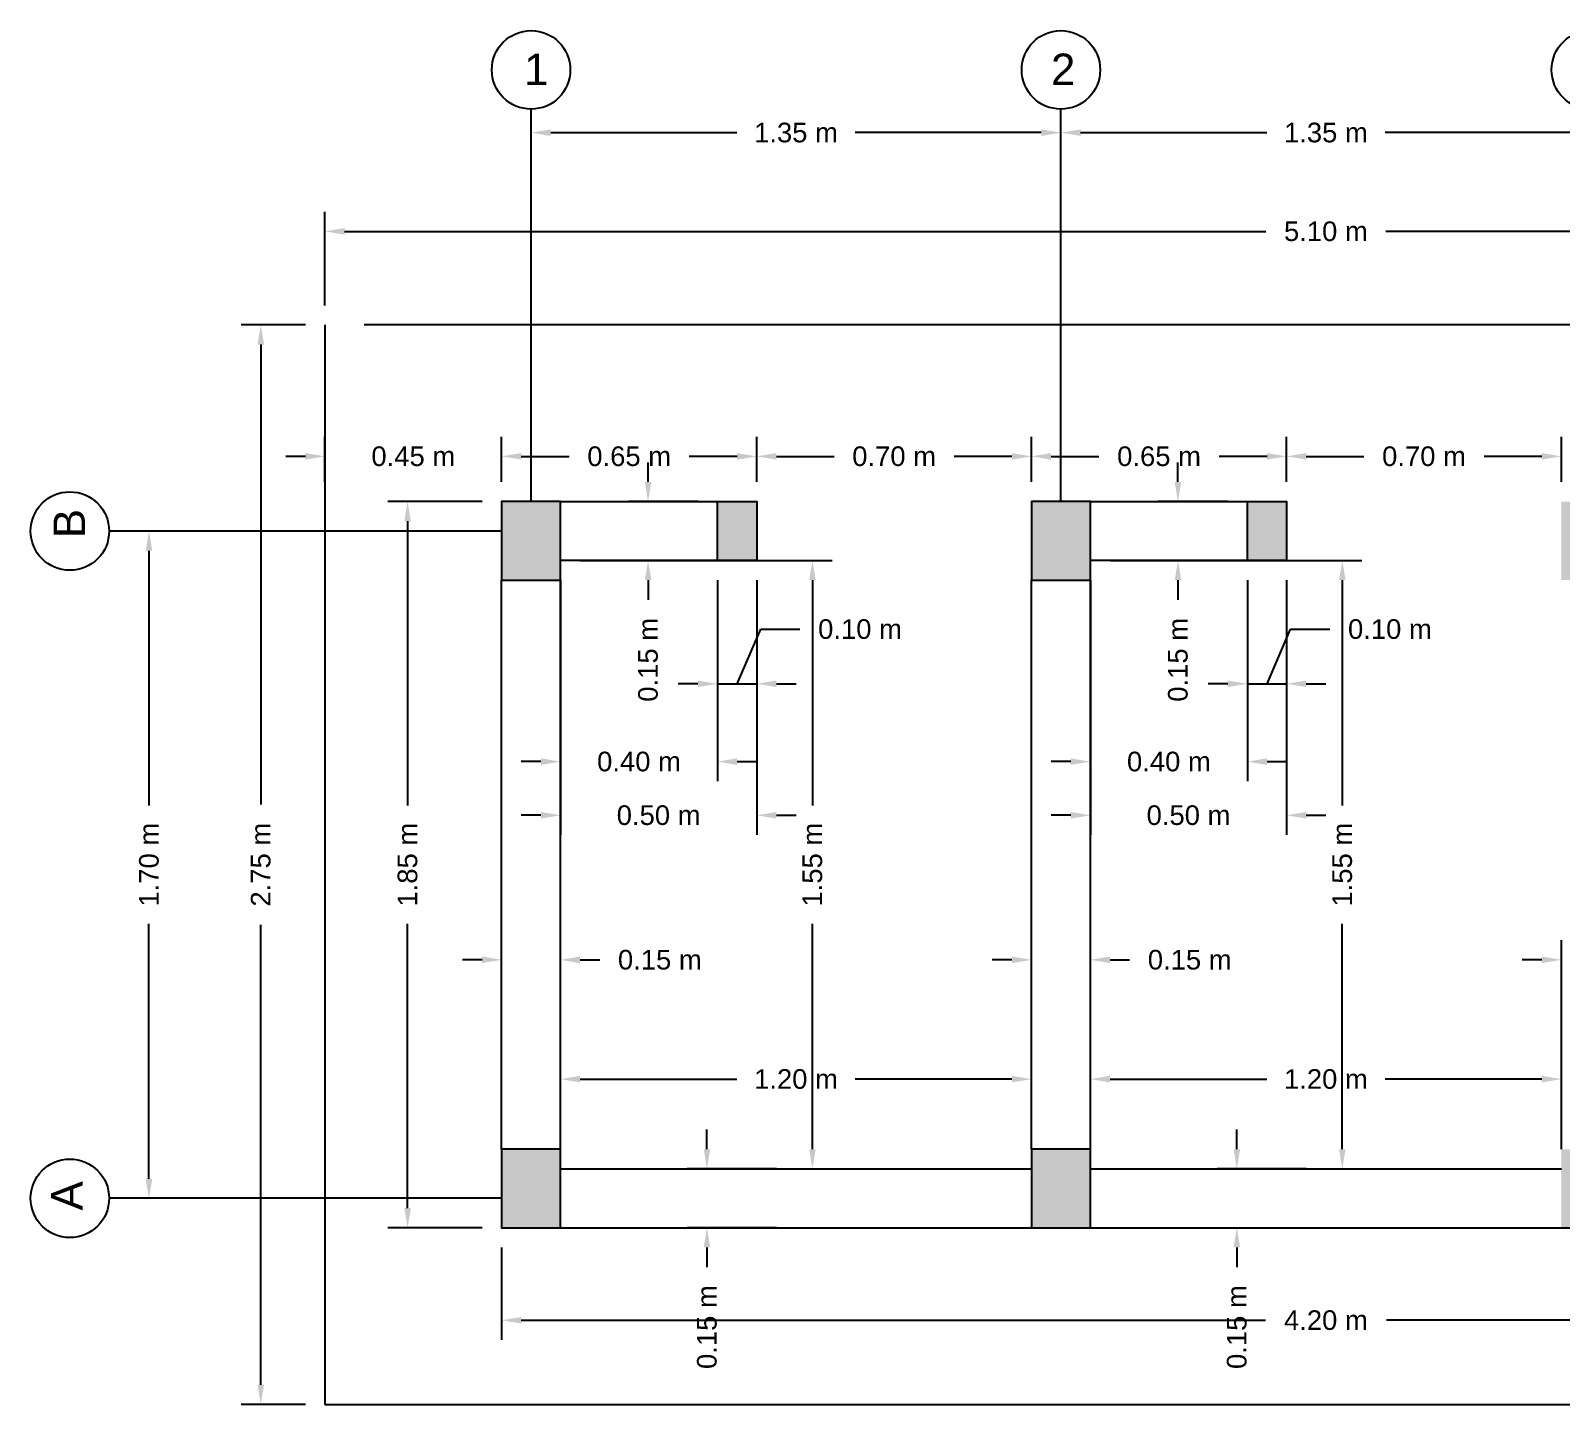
# Model space of a CAD drawing. Header units: metres. Extents: x 258817 to 259192, y 1878716 to 1878911.
# Drawn here: x 259177.719 to 259181.619, y 1878745.737 to 1878749.237 of the extents above; entities that cross this region are included whole.
import ezdxf

# ---------------------------------------------------------------- set-up
doc = ezdxf.new("R2010")
doc.units = ezdxf.units.M
doc.header["$MEASUREMENT"] = 0
doc.linetypes.add('DASHED2', pattern=[0.375, 0.25, -0.125])
doc.linetypes.add('PHANTOM2', pattern=[1.25, 0.625, -0.125, 0.125, -0.125, 0.125, -0.125])
doc.layers.add('Vistas', color=7, linetype='Continuous')
doc.styles.get("Standard").update_dxf_attribs({"font": 'arial.ttf'})
doc.dimstyles.new('1 a 25', dxfattribs={"dimtxt": 0.05, "dimasz": 0.05, "dimexe": 0.05, "dimexo": 0.05, "dimgap": 0.05, "dimtad": 0, "dimzin": 0, "dimdsep": 46, "dimtxsty": 'Standard', "dimcen": 0.09, "dimadec": 0, "dimazin": 0, "dimtfac": 1, "dimtofl": 0, "dimtmove": 0, "dimatfit": 3, "dimfxl": 1, "dimtolj": 1, "dimtzin": 0, "dimarcsym": 0})

# ---------------------------------------------------------------- blocks, each defined once
blk = doc.blocks.new('*D221')
at = {"color": 0, "lineweight": -2, "transparency": 16777216}
for p, q in [((259178.4694, 1878748.5372), (259178.4694, 1878748.7757)), ((259183.5694, 1878748.5372), (259183.5694, 1878748.7757)), ((259178.5194, 1878748.7257), (259180.8663, 1878748.7257)), ((259183.5194, 1878748.7257), (259181.1725, 1878748.7257))]:
    blk.add_line(p, q, dxfattribs=at)
at = {"color": 0, "transparency": 16777216}
for points in [[(259178.5194, 1878748.734), (259178.5194, 1878748.7174), (259178.4694, 1878748.7257)], [(259183.5194, 1878748.734), (259183.5194, 1878748.7174), (259183.5694, 1878748.7257)]]:
    blk.add_solid(points, dxfattribs=at)
at = {"layer": 'Defpoints', "color": 0, "transparency": 16777216}
for p in [(259183.5694, 1878748.7257), (259178.4694, 1878748.4872), (259183.5694, 1878748.4872)]:
    blk.add_point(p, dxfattribs=at)
at = {"color": 0, "transparency": 16777216, "insert": (259181.0194, 1878748.7257), "char_height": 0.05, "attachment_point": 5}
blk.add_mtext('\\A1;5.10 m', dxfattribs=at)
blk = doc.blocks.new('*D257')
at = {"color": 0, "lineweight": -2, "transparency": 16777216}
for p, q in [((259179.1194, 1878747.8872), (259179.7612, 1878747.8872)), ((259179.7112, 1878747.8372), (259179.7112, 1878747.2629)), ((259179.7112, 1878746.3872), (259179.7112, 1878746.9615)), ((259179.1194, 1878746.3372), (259179.7612, 1878746.3372))]:
    blk.add_line(p, q, dxfattribs=at)
at = {"color": 0, "transparency": 16777216}
for points in [[(259179.7029, 1878747.8372), (259179.7196, 1878747.8372), (259179.7112, 1878747.8872)], [(259179.7029, 1878746.3872), (259179.7196, 1878746.3872), (259179.7112, 1878746.3372)]]:
    blk.add_solid(points, dxfattribs=at)
at = {"layer": 'Defpoints', "color": 0, "transparency": 16777216}
for p in [(259179.0694, 1878747.8872), (259179.0694, 1878746.3372), (259179.7112, 1878746.3372)]:
    blk.add_point(p, dxfattribs=at)
at = {"color": 0, "transparency": 16777216, "insert": (259179.7112, 1878747.1122), "char_height": 0.05, "attachment_point": 5, "rotation": 90}
blk.add_mtext('\\A1;1.55 m', dxfattribs=at)
blk = doc.blocks.new('*D258')
at = {"color": 0, "lineweight": -2, "transparency": 16777216}
for p, q in [((259178.9194, 1878748.0872), (259178.9194, 1878748.2025)), ((259179.5694, 1878748.0872), (259179.5694, 1878748.2025)), ((259178.9694, 1878748.1525), (259179.0913, 1878748.1525)), ((259179.5194, 1878748.1525), (259179.3975, 1878748.1525))]:
    blk.add_line(p, q, dxfattribs=at)
at = {"color": 0, "transparency": 16777216}
for points in [[(259178.9694, 1878748.1609), (259178.9694, 1878748.1442), (259178.9194, 1878748.1525)], [(259179.5194, 1878748.1609), (259179.5194, 1878748.1442), (259179.5694, 1878748.1525)]]:
    blk.add_solid(points, dxfattribs=at)
at = {"layer": 'Defpoints', "color": 0, "transparency": 16777216}
for p in [(259179.5694, 1878748.1525), (259178.9194, 1878748.0372), (259179.5694, 1878748.0372)]:
    blk.add_point(p, dxfattribs=at)
at = {"color": 0, "transparency": 16777216, "insert": (259179.2444, 1878748.1525), "char_height": 0.05, "attachment_point": 5}
blk.add_mtext('\\A1;0.65 m', dxfattribs=at)
blk = doc.blocks.new('*D259')
at = {"color": 0, "lineweight": -2, "transparency": 16777216}
for p, q in [((259179.5694, 1878748.0872), (259179.5694, 1878748.2025)), ((259180.2694, 1878748.0872), (259180.2694, 1878748.2025)), ((259179.6194, 1878748.1525), (259179.7663, 1878748.1525)), ((259180.2194, 1878748.1525), (259180.0725, 1878748.1525))]:
    blk.add_line(p, q, dxfattribs=at)
at = {"color": 0, "transparency": 16777216}
for points in [[(259179.6194, 1878748.1609), (259179.6194, 1878748.1442), (259179.5694, 1878748.1525)], [(259180.2194, 1878748.1609), (259180.2194, 1878748.1442), (259180.2694, 1878748.1525)]]:
    blk.add_solid(points, dxfattribs=at)
at = {"layer": 'Defpoints', "color": 0, "transparency": 16777216}
for p in [(259180.2694, 1878748.1525), (259179.5694, 1878748.0372), (259180.2694, 1878748.0372)]:
    blk.add_point(p, dxfattribs=at)
at = {"color": 0, "transparency": 16777216, "insert": (259179.9194, 1878748.1525), "char_height": 0.05, "attachment_point": 5}
blk.add_mtext('\\A1;0.70 m', dxfattribs=at)
blk = doc.blocks.new('*D260')
at = {"color": 0, "lineweight": -2, "transparency": 16777216}
for p, q in [((259180.2694, 1878748.0872), (259180.2694, 1878748.2025)), ((259180.9194, 1878748.0872), (259180.9194, 1878748.2025)), ((259180.3194, 1878748.1525), (259180.4413, 1878748.1525)), ((259180.8694, 1878748.1525), (259180.7475, 1878748.1525))]:
    blk.add_line(p, q, dxfattribs=at)
at = {"color": 0, "transparency": 16777216}
for points in [[(259180.3194, 1878748.1609), (259180.3194, 1878748.1442), (259180.2694, 1878748.1525)], [(259180.8694, 1878748.1609), (259180.8694, 1878748.1442), (259180.9194, 1878748.1525)]]:
    blk.add_solid(points, dxfattribs=at)
at = {"layer": 'Defpoints', "color": 0, "transparency": 16777216}
for p in [(259180.9194, 1878748.1525), (259180.2694, 1878748.0372), (259180.9194, 1878748.0372)]:
    blk.add_point(p, dxfattribs=at)
at = {"color": 0, "transparency": 16777216, "insert": (259180.5944, 1878748.1525), "char_height": 0.05, "attachment_point": 5}
blk.add_mtext('\\A1;0.65 m', dxfattribs=at)
blk = doc.blocks.new('*D261')
at = {"color": 0, "lineweight": -2, "transparency": 16777216}
for p, q in [((259180.9194, 1878748.0872), (259180.9194, 1878748.2025)), ((259181.6194, 1878748.0872), (259181.6194, 1878748.2025)), ((259180.9694, 1878748.1525), (259181.1163, 1878748.1525)), ((259181.5694, 1878748.1525), (259181.4225, 1878748.1525))]:
    blk.add_line(p, q, dxfattribs=at)
at = {"color": 0, "transparency": 16777216}
for points in [[(259180.9694, 1878748.1609), (259180.9694, 1878748.1442), (259180.9194, 1878748.1525)], [(259181.5694, 1878748.1609), (259181.5694, 1878748.1442), (259181.6194, 1878748.1525)]]:
    blk.add_solid(points, dxfattribs=at)
at = {"layer": 'Defpoints', "color": 0, "transparency": 16777216}
for p in [(259181.6194, 1878748.1525), (259180.9194, 1878748.0372), (259181.6194, 1878748.0372)]:
    blk.add_point(p, dxfattribs=at)
at = {"color": 0, "transparency": 16777216, "insert": (259181.2694, 1878748.1525), "char_height": 0.05, "attachment_point": 5}
blk.add_mtext('\\A1;0.70 m', dxfattribs=at)
blk = doc.blocks.new('*D266')
at = {"color": 0, "lineweight": -2, "transparency": 16777216}
for p, q in [((259178.4694, 1878748.0872), (259178.4694, 1878748.2025)), ((259178.9194, 1878748.0872), (259178.9194, 1878748.2025)), ((259178.4194, 1878748.1525), (259178.3694, 1878748.1525)), ((259178.9694, 1878748.1525), (259179.0194, 1878748.1525))]:
    blk.add_line(p, q, dxfattribs=at)
at = {"color": 0, "transparency": 16777216}
for points in [[(259178.4194, 1878748.1609), (259178.4194, 1878748.1442), (259178.4694, 1878748.1525)], [(259178.9694, 1878748.1609), (259178.9694, 1878748.1442), (259178.9194, 1878748.1525)]]:
    blk.add_solid(points, dxfattribs=at)
at = {"layer": 'Defpoints', "color": 0, "transparency": 16777216}
for p in [(259178.4694, 1878748.1525), (259178.4694, 1878748.0372), (259178.9194, 1878748.0372)]:
    blk.add_point(p, dxfattribs=at)
at = {"color": 0, "transparency": 16777216, "insert": (259178.6944, 1878748.1525), "char_height": 0.05, "attachment_point": 5}
blk.add_mtext('\\A1;0.45 m', dxfattribs=at)
blk = doc.blocks.new('*D267')
at = {"color": 0, "lineweight": -2, "transparency": 16777216}
for p, q in [((259179.0694, 1878747.8372), (259179.0694, 1878747.188)), ((259179.5694, 1878747.8372), (259179.5694, 1878747.188)), ((259179.0194, 1878747.238), (259178.9694, 1878747.238)), ((259179.6194, 1878747.238), (259179.6694, 1878747.238))]:
    blk.add_line(p, q, dxfattribs=at)
at = {"color": 0, "transparency": 16777216}
for points in [[(259179.0194, 1878747.2464), (259179.0194, 1878747.2297), (259179.0694, 1878747.238)], [(259179.6194, 1878747.2464), (259179.6194, 1878747.2297), (259179.5694, 1878747.238)]]:
    blk.add_solid(points, dxfattribs=at)
at = {"layer": 'Defpoints', "color": 0, "transparency": 16777216}
for p in [(259179.0694, 1878747.8872), (259179.5694, 1878747.8872), (259179.5694, 1878747.238)]:
    blk.add_point(p, dxfattribs=at)
at = {"color": 0, "transparency": 16777216, "insert": (259179.3194, 1878747.238), "char_height": 0.05, "attachment_point": 5}
blk.add_mtext('\\A1;0.50 m', dxfattribs=at)
blk = doc.blocks.new('*D268')
at = {"color": 0, "lineweight": -2, "transparency": 16777216}
for p, q in [((259179.0694, 1878746.3872), (259179.0694, 1878746.6158)), ((259180.2694, 1878746.3872), (259180.2694, 1878746.6158)), ((259179.1194, 1878746.5658), (259179.5187, 1878746.5658)), ((259180.2194, 1878746.5658), (259179.8201, 1878746.5658))]:
    blk.add_line(p, q, dxfattribs=at)
at = {"color": 0, "transparency": 16777216}
for points in [[(259179.1194, 1878746.5742), (259179.1194, 1878746.5575), (259179.0694, 1878746.5658)], [(259180.2194, 1878746.5742), (259180.2194, 1878746.5575), (259180.2694, 1878746.5658)]]:
    blk.add_solid(points, dxfattribs=at)
at = {"layer": 'Defpoints', "color": 0, "transparency": 16777216}
for p in [(259180.2694, 1878746.5658), (259179.0694, 1878746.3372), (259180.2694, 1878746.3372)]:
    blk.add_point(p, dxfattribs=at)
at = {"color": 0, "transparency": 16777216, "insert": (259179.6694, 1878746.5658), "char_height": 0.05, "attachment_point": 5}
blk.add_mtext('\\A1;1.20 m', dxfattribs=at)
blk = doc.blocks.new('*D222')
at = {"color": 0, "lineweight": -2, "transparency": 16777216}
for p, q in [((259180.4194, 1878746.3872), (259180.4194, 1878746.6158)), ((259181.6194, 1878746.3872), (259181.6194, 1878746.6158)), ((259180.4694, 1878746.5658), (259180.8687, 1878746.5658)), ((259181.5694, 1878746.5658), (259181.1701, 1878746.5658))]:
    blk.add_line(p, q, dxfattribs=at)
at = {"color": 0, "transparency": 16777216}
for points in [[(259180.4694, 1878746.5742), (259180.4694, 1878746.5575), (259180.4194, 1878746.5658)], [(259181.5694, 1878746.5742), (259181.5694, 1878746.5575), (259181.6194, 1878746.5658)]]:
    blk.add_solid(points, dxfattribs=at)
at = {"layer": 'Defpoints', "color": 0, "transparency": 16777216}
for p in [(259181.6194, 1878746.5658), (259180.4194, 1878746.3372), (259181.6194, 1878746.3372)]:
    blk.add_point(p, dxfattribs=at)
at = {"color": 0, "transparency": 16777216, "insert": (259181.0194, 1878746.5658), "char_height": 0.05, "attachment_point": 5}
blk.add_mtext('\\A1;1.20 m', dxfattribs=at)
blk = doc.blocks.new('*D269')
at = {"color": 0, "lineweight": -2, "transparency": 16777216}
for p, q in [((259178.8694, 1878748.0372), (259178.6298, 1878748.0372)), ((259178.6798, 1878747.9872), (259178.6798, 1878747.2629)), ((259178.6798, 1878746.2372), (259178.6798, 1878746.9615)), ((259178.8694, 1878746.1872), (259178.6298, 1878746.1872))]:
    blk.add_line(p, q, dxfattribs=at)
at = {"color": 0, "transparency": 16777216}
for points in [[(259178.6715, 1878747.9872), (259178.6881, 1878747.9872), (259178.6798, 1878748.0372)], [(259178.6715, 1878746.2372), (259178.6881, 1878746.2372), (259178.6798, 1878746.1872)]]:
    blk.add_solid(points, dxfattribs=at)
at = {"layer": 'Defpoints', "color": 0, "transparency": 16777216}
for p in [(259178.6798, 1878748.0372), (259178.9194, 1878748.0372), (259178.9194, 1878746.1872)]:
    blk.add_point(p, dxfattribs=at)
at = {"color": 0, "transparency": 16777216, "insert": (259178.6798, 1878747.1122), "char_height": 0.05, "attachment_point": 5, "rotation": 90}
blk.add_mtext('\\A1;1.85 m', dxfattribs=at)
blk = doc.blocks.new('*D270')
at = {"color": 0, "lineweight": -2, "transparency": 16777216}
for p, q in [((259178.9194, 1878746.1372), (259178.9194, 1878745.9015)), ((259183.1194, 1878746.1372), (259183.1194, 1878745.9015)), ((259178.9694, 1878745.9515), (259180.8653, 1878745.9515)), ((259183.0694, 1878745.9515), (259181.1735, 1878745.9515))]:
    blk.add_line(p, q, dxfattribs=at)
at = {"color": 0, "transparency": 16777216}
for points in [[(259178.9694, 1878745.9598), (259178.9694, 1878745.9431), (259178.9194, 1878745.9515)], [(259183.0694, 1878745.9598), (259183.0694, 1878745.9431), (259183.1194, 1878745.9515)]]:
    blk.add_solid(points, dxfattribs=at)
at = {"layer": 'Defpoints', "color": 0, "transparency": 16777216}
for p in [(259178.9194, 1878746.1872), (259183.1194, 1878746.1872), (259183.1194, 1878745.9515)]:
    blk.add_point(p, dxfattribs=at)
at = {"color": 0, "transparency": 16777216, "insert": (259181.0194, 1878745.9515), "char_height": 0.05, "attachment_point": 5}
blk.add_mtext('\\A1;4.20 m', dxfattribs=at)
blk = doc.blocks.new('*D224')
at = {"color": 0, "lineweight": -2, "transparency": 16777216}
for p, q in [((259180.2694, 1878746.6158), (259180.2694, 1878746.9198)), ((259180.4194, 1878746.6158), (259180.4194, 1878746.9198)), ((259180.2194, 1878746.8698), (259180.1694, 1878746.8698)), ((259180.4694, 1878746.8698), (259180.5194, 1878746.8698))]:
    blk.add_line(p, q, dxfattribs=at)
at = {"color": 0, "transparency": 16777216}
for points in [[(259180.2194, 1878746.8781), (259180.2194, 1878746.8614), (259180.2694, 1878746.8698)], [(259180.4694, 1878746.8781), (259180.4694, 1878746.8614), (259180.4194, 1878746.8698)]]:
    blk.add_solid(points, dxfattribs=at)
at = {"layer": 'Defpoints', "color": 0, "transparency": 16777216}
for p in [(259180.4194, 1878746.8698), (259180.2694, 1878746.5658), (259180.4194, 1878746.5658)]:
    blk.add_point(p, dxfattribs=at)
at = {"color": 0, "transparency": 16777216, "insert": (259180.6725, 1878746.8698), "char_height": 0.05, "attachment_point": 5}
blk.add_mtext('\\A1;0.15 m', dxfattribs=at)
blk = doc.blocks.new('*D225')
at = {"color": 0, "lineweight": -2, "transparency": 16777216}
for p, q in [((259178.9194, 1878746.6158), (259178.9194, 1878746.9198)), ((259179.0694, 1878746.6158), (259179.0694, 1878746.9198)), ((259178.8694, 1878746.8698), (259178.8194, 1878746.8698)), ((259179.1194, 1878746.8698), (259179.1694, 1878746.8698))]:
    blk.add_line(p, q, dxfattribs=at)
at = {"color": 0, "transparency": 16777216}
for points in [[(259178.8694, 1878746.8781), (259178.8694, 1878746.8614), (259178.9194, 1878746.8698)], [(259179.1194, 1878746.8781), (259179.1194, 1878746.8614), (259179.0694, 1878746.8698)]]:
    blk.add_solid(points, dxfattribs=at)
at = {"layer": 'Defpoints', "color": 0, "transparency": 16777216}
for p in [(259179.0694, 1878746.8698), (259178.9194, 1878746.5658), (259179.0694, 1878746.5658)]:
    blk.add_point(p, dxfattribs=at)
at = {"color": 0, "transparency": 16777216, "insert": (259179.3225, 1878746.8698), "char_height": 0.05, "attachment_point": 5}
blk.add_mtext('\\A1;0.15 m', dxfattribs=at)
blk = doc.blocks.new('*D226')
at = {"color": 0, "lineweight": -2, "transparency": 16777216}
for p, q in [((259181.6194, 1878746.6158), (259181.6194, 1878746.9198)), ((259181.7694, 1878746.6158), (259181.7694, 1878746.9198)), ((259181.5694, 1878746.8698), (259181.5194, 1878746.8698)), ((259181.8194, 1878746.8698), (259181.8694, 1878746.8698))]:
    blk.add_line(p, q, dxfattribs=at)
at = {"color": 0, "transparency": 16777216}
for points in [[(259181.5694, 1878746.8781), (259181.5694, 1878746.8614), (259181.6194, 1878746.8698)], [(259181.8194, 1878746.8781), (259181.8194, 1878746.8614), (259181.7694, 1878746.8698)]]:
    blk.add_solid(points, dxfattribs=at)
at = {"layer": 'Defpoints', "color": 0, "transparency": 16777216}
for p in [(259181.7694, 1878746.8698), (259181.6194, 1878746.5658), (259181.7694, 1878746.5658)]:
    blk.add_point(p, dxfattribs=at)
at = {"color": 0, "transparency": 16777216, "insert": (259182.0225, 1878746.8698), "char_height": 0.05, "attachment_point": 5}
blk.add_mtext('\\A1;0.15 m', dxfattribs=at)
blk = doc.blocks.new('*D271')
at = {"color": 0, "lineweight": -2, "transparency": 16777216}
for p, q in [((259179.4425, 1878746.3872), (259179.4425, 1878746.4372)), ((259179.6194, 1878746.3372), (259179.3925, 1878746.3372)), ((259179.6194, 1878746.1872), (259179.3925, 1878746.1872)), ((259179.4425, 1878746.1372), (259179.4425, 1878746.0872))]:
    blk.add_line(p, q, dxfattribs=at)
at = {"color": 0, "transparency": 16777216}
for points in [[(259179.4342, 1878746.3872), (259179.4509, 1878746.3872), (259179.4425, 1878746.3372)], [(259179.4342, 1878746.1372), (259179.4509, 1878746.1372), (259179.4425, 1878746.1872)]]:
    blk.add_solid(points, dxfattribs=at)
at = {"layer": 'Defpoints', "color": 0, "transparency": 16777216}
for p in [(259179.6694, 1878746.3372), (259179.4425, 1878746.1872), (259179.6694, 1878746.1872)]:
    blk.add_point(p, dxfattribs=at)
at = {"color": 0, "transparency": 16777216, "insert": (259179.4425, 1878745.9341), "char_height": 0.05, "attachment_point": 5, "rotation": 90}
blk.add_mtext('\\A1;0.15 m', dxfattribs=at)
blk = doc.blocks.new('*D272')
at = {"color": 0, "lineweight": -2, "transparency": 16777216}
for p, q in [((259180.7925, 1878746.3872), (259180.7925, 1878746.4372)), ((259180.9694, 1878746.3372), (259180.7425, 1878746.3372)), ((259179.7194, 1878746.1872), (259180.8425, 1878746.1872)), ((259180.7925, 1878746.1372), (259180.7925, 1878746.0872))]:
    blk.add_line(p, q, dxfattribs=at)
at = {"color": 0, "transparency": 16777216}
for points in [[(259180.7842, 1878746.3872), (259180.8009, 1878746.3872), (259180.7925, 1878746.3372)], [(259180.7842, 1878746.1372), (259180.8009, 1878746.1372), (259180.7925, 1878746.1872)]]:
    blk.add_solid(points, dxfattribs=at)
at = {"layer": 'Defpoints', "color": 0, "transparency": 16777216}
for p in [(259181.0194, 1878746.3372), (259179.6694, 1878746.1872), (259180.7925, 1878746.1872)]:
    blk.add_point(p, dxfattribs=at)
at = {"color": 0, "transparency": 16777216, "insert": (259180.7925, 1878745.9341), "char_height": 0.05, "attachment_point": 5, "rotation": 90}
blk.add_mtext('\\A1;0.15 m', dxfattribs=at)
blk = doc.blocks.new('*D273')
at = {"color": 0, "lineweight": -2, "transparency": 16777216}
for p, q in [((259182.1425, 1878746.3872), (259182.1425, 1878746.4372)), ((259182.3194, 1878746.3372), (259182.0925, 1878746.3372)), ((259179.7194, 1878746.1872), (259182.1925, 1878746.1872)), ((259182.1425, 1878746.1372), (259182.1425, 1878746.0872))]:
    blk.add_line(p, q, dxfattribs=at)
at = {"color": 0, "transparency": 16777216}
for points in [[(259182.1342, 1878746.3872), (259182.1509, 1878746.3872), (259182.1425, 1878746.3372)], [(259182.1342, 1878746.1372), (259182.1509, 1878746.1372), (259182.1425, 1878746.1872)]]:
    blk.add_solid(points, dxfattribs=at)
at = {"layer": 'Defpoints', "color": 0, "transparency": 16777216}
for p in [(259182.3694, 1878746.3372), (259179.6694, 1878746.1872), (259182.1425, 1878746.1872)]:
    blk.add_point(p, dxfattribs=at)
at = {"color": 0, "transparency": 16777216, "insert": (259182.1425, 1878745.9341), "char_height": 0.05, "attachment_point": 5, "rotation": 90}
blk.add_mtext('\\A1;0.15 m', dxfattribs=at)
blk = doc.blocks.new('*D228')
at = {"color": 0, "lineweight": -2, "transparency": 16777216}
for p, q in [((259179.2925, 1878748.0872), (259179.2925, 1878748.1372)), ((259179.4194, 1878748.0372), (259179.2425, 1878748.0372)), ((259179.4194, 1878747.8872), (259179.2425, 1878747.8872)), ((259179.2925, 1878747.8372), (259179.2925, 1878747.7872))]:
    blk.add_line(p, q, dxfattribs=at)
at = {"color": 0, "transparency": 16777216}
for points in [[(259179.2842, 1878748.0872), (259179.3009, 1878748.0872), (259179.2925, 1878748.0372)], [(259179.2842, 1878747.8372), (259179.3009, 1878747.8372), (259179.2925, 1878747.8872)]]:
    blk.add_solid(points, dxfattribs=at)
at = {"layer": 'Defpoints', "color": 0, "transparency": 16777216}
for p in [(259179.4694, 1878748.0372), (259179.2925, 1878747.8872), (259179.4694, 1878747.8872)]:
    blk.add_point(p, dxfattribs=at)
at = {"color": 0, "transparency": 16777216, "insert": (259179.2925, 1878747.6341), "char_height": 0.05, "attachment_point": 5, "rotation": 90}
blk.add_mtext('\\A1;0.15 m', dxfattribs=at)
blk = doc.blocks.new('*D229')
at = {"color": 0, "lineweight": -2, "transparency": 16777216}
for p, q in [((259180.6425, 1878748.0872), (259180.6425, 1878748.1372)), ((259180.7694, 1878748.0372), (259180.5925, 1878748.0372)), ((259180.7694, 1878747.8872), (259180.5925, 1878747.8872)), ((259180.6425, 1878747.8372), (259180.6425, 1878747.7872))]:
    blk.add_line(p, q, dxfattribs=at)
at = {"color": 0, "transparency": 16777216}
for points in [[(259180.6342, 1878748.0872), (259180.6509, 1878748.0872), (259180.6425, 1878748.0372)], [(259180.6342, 1878747.8372), (259180.6509, 1878747.8372), (259180.6425, 1878747.8872)]]:
    blk.add_solid(points, dxfattribs=at)
at = {"layer": 'Defpoints', "color": 0, "transparency": 16777216}
for p in [(259180.8194, 1878748.0372), (259180.6425, 1878747.8872), (259180.8194, 1878747.8872)]:
    blk.add_point(p, dxfattribs=at)
at = {"color": 0, "transparency": 16777216, "insert": (259180.6425, 1878747.6341), "char_height": 0.05, "attachment_point": 5, "rotation": 90}
blk.add_mtext('\\A1;0.15 m', dxfattribs=at)
blk = doc.blocks.new('*D274')
at = {"color": 0, "lineweight": -2, "transparency": 16777216}
for p, q in [((259178.4194, 1878748.4872), (259178.2558, 1878748.4872)), ((259178.3058, 1878748.4372), (259178.3058, 1878747.2657)), ((259178.3058, 1878745.7872), (259178.3058, 1878746.9587)), ((259178.4194, 1878745.7372), (259178.2558, 1878745.7372))]:
    blk.add_line(p, q, dxfattribs=at)
at = {"color": 0, "transparency": 16777216}
for points in [[(259178.2974, 1878748.4372), (259178.3141, 1878748.4372), (259178.3058, 1878748.4872)], [(259178.2974, 1878745.7872), (259178.3141, 1878745.7872), (259178.3058, 1878745.7372)]]:
    blk.add_solid(points, dxfattribs=at)
at = {"layer": 'Defpoints', "color": 0, "transparency": 16777216}
for p in [(259178.4694, 1878748.4872), (259178.3058, 1878745.7372), (259178.4694, 1878745.7372)]:
    blk.add_point(p, dxfattribs=at)
at = {"color": 0, "transparency": 16777216, "insert": (259178.3058, 1878747.1122), "char_height": 0.05, "attachment_point": 5, "rotation": 90}
blk.add_mtext('\\A1;2.75 m', dxfattribs=at)
blk = doc.blocks.new('*D275')
at = {"color": 0, "lineweight": -2, "transparency": 16777216}
for p, q in [((259179.0444, 1878748.9772), (259179.5187, 1878748.9772)), ((259180.2944, 1878748.9772), (259179.8201, 1878748.9772))]:
    blk.add_line(p, q, dxfattribs=at)
at = {"color": 0, "transparency": 16777216}
for points in [[(259179.0444, 1878748.9855), (259179.0444, 1878748.9689), (259178.9944, 1878748.9772)], [(259180.2944, 1878748.9855), (259180.2944, 1878748.9689), (259180.3444, 1878748.9772)]]:
    blk.add_solid(points, dxfattribs=at)
at = {"layer": 'Defpoints', "color": 0, "transparency": 16777216}
for p in [(259178.9944, 1878748.9772), (259180.3444, 1878748.9772), (259180.3444, 1878748.9772)]:
    blk.add_point(p, dxfattribs=at)
at = {"color": 0, "transparency": 16777216, "insert": (259179.6694, 1878748.9772), "char_height": 0.05, "attachment_point": 5}
blk.add_mtext('\\A1;1.35 m', dxfattribs=at)
blk = doc.blocks.new('*D276')
at = {"color": 0, "lineweight": -2, "transparency": 16777216}
for p, q in [((259180.3944, 1878748.9772), (259180.8687, 1878748.9772)), ((259181.6444, 1878748.9772), (259181.1701, 1878748.9772)), ((259181.6944, 1878748.9872), (259181.6944, 1878748.9272))]:
    blk.add_line(p, q, dxfattribs=at)
at = {"color": 0, "transparency": 16777216}
for points in [[(259180.3944, 1878748.9855), (259180.3944, 1878748.9689), (259180.3444, 1878748.9772)], [(259181.6444, 1878748.9855), (259181.6444, 1878748.9689), (259181.6944, 1878748.9772)]]:
    blk.add_solid(points, dxfattribs=at)
at = {"layer": 'Defpoints', "color": 0, "transparency": 16777216}
for p in [(259181.6944, 1878749.0372), (259180.3444, 1878748.9772), (259181.6944, 1878748.9772)]:
    blk.add_point(p, dxfattribs=at)
at = {"color": 0, "transparency": 16777216, "insert": (259181.0194, 1878748.9772), "char_height": 0.05, "attachment_point": 5}
blk.add_mtext('\\A1;1.35 m', dxfattribs=at)
blk = doc.blocks.new('*D231')
at = {"color": 0, "lineweight": -2, "transparency": 16777216}
for p, q in [((259178.021, 1878747.9122), (259178.021, 1878747.2629)), ((259178.021, 1878746.3122), (259178.021, 1878746.9615))]:
    blk.add_line(p, q, dxfattribs=at)
at = {"color": 0, "transparency": 16777216}
for points in [[(259178.0127, 1878747.9122), (259178.0294, 1878747.9122), (259178.021, 1878747.9622)], [(259178.0127, 1878746.3122), (259178.0294, 1878746.3122), (259178.021, 1878746.2622)]]:
    blk.add_solid(points, dxfattribs=at)
at = {"layer": 'Defpoints', "color": 0, "transparency": 16777216}
for p in [(259178.021, 1878747.9622), (259178.021, 1878747.9622), (259178.021, 1878746.2622)]:
    blk.add_point(p, dxfattribs=at)
at = {"color": 0, "transparency": 16777216, "insert": (259178.021, 1878747.1122), "char_height": 0.05, "attachment_point": 5, "rotation": 90}
blk.add_mtext('\\A1;1.70 m', dxfattribs=at)
blk = doc.blocks.new('*D233')
at = {"color": 0, "lineweight": -2, "transparency": 16777216}
for p, q in [((259179.0694, 1878747.8372), (259179.0694, 1878747.3247)), ((259179.4694, 1878747.8372), (259179.4694, 1878747.3247)), ((259179.0194, 1878747.3747), (259178.9694, 1878747.3747)), ((259179.5194, 1878747.3747), (259179.5694, 1878747.3747))]:
    blk.add_line(p, q, dxfattribs=at)
at = {"color": 0, "transparency": 16777216}
for points in [[(259179.0194, 1878747.383), (259179.0194, 1878747.3663), (259179.0694, 1878747.3747)], [(259179.5194, 1878747.383), (259179.5194, 1878747.3663), (259179.4694, 1878747.3747)]]:
    blk.add_solid(points, dxfattribs=at)
at = {"layer": 'Defpoints', "color": 0, "transparency": 16777216}
for p in [(259179.0694, 1878747.8872), (259179.4694, 1878747.8872), (259179.4694, 1878747.3747)]:
    blk.add_point(p, dxfattribs=at)
at = {"color": 0, "transparency": 16777216, "insert": (259179.2694, 1878747.3747), "char_height": 0.05, "attachment_point": 5}
blk.add_mtext('\\A1;0.40 m', dxfattribs=at)
blk = doc.blocks.new('*D234')
at = {"color": 0, "lineweight": -2, "transparency": 16777216}
for p, q in [((259179.4694, 1878747.8372), (259179.4694, 1878747.5231)), ((259179.5694, 1878747.8372), (259179.5694, 1878747.5231)), ((259179.5194, 1878747.5731), (259179.5794, 1878747.7122)), ((259179.5794, 1878747.7122), (259179.6794, 1878747.7122)), ((259179.4194, 1878747.5731), (259179.3694, 1878747.5731)), ((259179.4694, 1878747.5731), (259179.5694, 1878747.5731)), ((259179.6194, 1878747.5731), (259179.6694, 1878747.5731))]:
    blk.add_line(p, q, dxfattribs=at)
at = {"color": 0, "transparency": 16777216}
for points in [[(259179.4194, 1878747.5814), (259179.4194, 1878747.5647), (259179.4694, 1878747.5731)], [(259179.6194, 1878747.5814), (259179.6194, 1878747.5647), (259179.5694, 1878747.5731)]]:
    blk.add_solid(points, dxfattribs=at)
at = {"layer": 'Defpoints', "color": 0, "transparency": 16777216}
for p in [(259179.4694, 1878747.8872), (259179.5694, 1878747.8872), (259179.5694, 1878747.5731)]:
    blk.add_point(p, dxfattribs=at)
at = {"color": 0, "transparency": 16777216, "insert": (259179.8325, 1878747.7122), "char_height": 0.05, "attachment_point": 5}
blk.add_mtext('\\A1;0.10 m', dxfattribs=at)
blk = doc.blocks.new('*D239')
at = {"color": 0, "lineweight": -2, "transparency": 16777216}
for p, q in [((259180.4694, 1878747.8872), (259181.1112, 1878747.8872)), ((259181.0612, 1878747.8372), (259181.0612, 1878747.2629)), ((259181.0612, 1878746.3872), (259181.0612, 1878746.9615)), ((259180.4694, 1878746.3372), (259181.1112, 1878746.3372))]:
    blk.add_line(p, q, dxfattribs=at)
at = {"color": 0, "transparency": 16777216}
for points in [[(259181.0529, 1878747.8372), (259181.0696, 1878747.8372), (259181.0612, 1878747.8872)], [(259181.0529, 1878746.3872), (259181.0696, 1878746.3872), (259181.0612, 1878746.3372)]]:
    blk.add_solid(points, dxfattribs=at)
at = {"layer": 'Defpoints', "color": 0, "transparency": 16777216}
for p in [(259180.4194, 1878747.8872), (259180.4194, 1878746.3372), (259181.0612, 1878746.3372)]:
    blk.add_point(p, dxfattribs=at)
at = {"color": 0, "transparency": 16777216, "insert": (259181.0612, 1878747.1122), "char_height": 0.05, "attachment_point": 5, "rotation": 90}
blk.add_mtext('\\A1;1.55 m', dxfattribs=at)
blk = doc.blocks.new('*D240')
at = {"color": 0, "lineweight": -2, "transparency": 16777216}
for p, q in [((259180.4194, 1878747.8372), (259180.4194, 1878747.188)), ((259180.9194, 1878747.8372), (259180.9194, 1878747.188)), ((259180.3694, 1878747.238), (259180.3194, 1878747.238)), ((259180.9694, 1878747.238), (259181.0194, 1878747.238))]:
    blk.add_line(p, q, dxfattribs=at)
at = {"color": 0, "transparency": 16777216}
for points in [[(259180.3694, 1878747.2464), (259180.3694, 1878747.2297), (259180.4194, 1878747.238)], [(259180.9694, 1878747.2464), (259180.9694, 1878747.2297), (259180.9194, 1878747.238)]]:
    blk.add_solid(points, dxfattribs=at)
at = {"layer": 'Defpoints', "color": 0, "transparency": 16777216}
for p in [(259180.4194, 1878747.8872), (259180.9194, 1878747.8872), (259180.9194, 1878747.238)]:
    blk.add_point(p, dxfattribs=at)
at = {"color": 0, "transparency": 16777216, "insert": (259180.6694, 1878747.238), "char_height": 0.05, "attachment_point": 5}
blk.add_mtext('\\A1;0.50 m', dxfattribs=at)
blk = doc.blocks.new('*D241')
at = {"color": 0, "lineweight": -2, "transparency": 16777216}
for p, q in [((259180.4194, 1878747.8372), (259180.4194, 1878747.3247)), ((259180.8194, 1878747.8372), (259180.8194, 1878747.3247)), ((259180.3694, 1878747.3747), (259180.3194, 1878747.3747)), ((259180.8694, 1878747.3747), (259180.9194, 1878747.3747))]:
    blk.add_line(p, q, dxfattribs=at)
at = {"color": 0, "transparency": 16777216}
for points in [[(259180.3694, 1878747.383), (259180.3694, 1878747.3663), (259180.4194, 1878747.3747)], [(259180.8694, 1878747.383), (259180.8694, 1878747.3663), (259180.8194, 1878747.3747)]]:
    blk.add_solid(points, dxfattribs=at)
at = {"layer": 'Defpoints', "color": 0, "transparency": 16777216}
for p in [(259180.4194, 1878747.8872), (259180.8194, 1878747.8872), (259180.8194, 1878747.3747)]:
    blk.add_point(p, dxfattribs=at)
at = {"color": 0, "transparency": 16777216, "insert": (259180.6194, 1878747.3747), "char_height": 0.05, "attachment_point": 5}
blk.add_mtext('\\A1;0.40 m', dxfattribs=at)
blk = doc.blocks.new('*D242')
at = {"color": 0, "lineweight": -2, "transparency": 16777216}
for p, q in [((259180.8194, 1878747.8372), (259180.8194, 1878747.5231)), ((259180.9194, 1878747.8372), (259180.9194, 1878747.5231)), ((259180.8694, 1878747.5731), (259180.9294, 1878747.7122)), ((259180.9294, 1878747.7122), (259181.0294, 1878747.7122)), ((259180.7694, 1878747.5731), (259180.7194, 1878747.5731)), ((259180.8194, 1878747.5731), (259180.9194, 1878747.5731)), ((259180.9694, 1878747.5731), (259181.0194, 1878747.5731))]:
    blk.add_line(p, q, dxfattribs=at)
at = {"color": 0, "transparency": 16777216}
for points in [[(259180.7694, 1878747.5814), (259180.7694, 1878747.5647), (259180.8194, 1878747.5731)], [(259180.9694, 1878747.5814), (259180.9694, 1878747.5647), (259180.9194, 1878747.5731)]]:
    blk.add_solid(points, dxfattribs=at)
at = {"layer": 'Defpoints', "color": 0, "transparency": 16777216}
for p in [(259180.8194, 1878747.8872), (259180.9194, 1878747.8872), (259180.9194, 1878747.5731)]:
    blk.add_point(p, dxfattribs=at)
at = {"color": 0, "transparency": 16777216, "insert": (259181.1825, 1878747.7122), "char_height": 0.05, "attachment_point": 5}
blk.add_mtext('\\A1;0.10 m', dxfattribs=at)

msp = doc.modelspace()

# ---------------------------------------------------------------- hatches: boundary and pattern name
h = msp.add_hatch(color=256)
h.dxf.hatch_style = 1
h.paths.add_polyline_path([(259180.41939, 1878748.03719), (259180.26939, 1878748.03719), (259180.26939, 1878747.83719), (259180.41939, 1878747.83719)])
h.paths.add_polyline_path([(259182.26939, 1878748.03719), (259182.16939, 1878748.03719), (259182.16939, 1878747.88719), (259182.26939, 1878747.88719)])
h.paths.add_polyline_path([(259183.11939, 1878748.03719), (259182.96939, 1878748.03719), (259182.96939, 1878747.83719), (259183.11939, 1878747.83719)])
h.paths.add_polyline_path([(259179.06939, 1878748.03719), (259178.91939, 1878748.03719), (259178.91939, 1878747.83719), (259179.06939, 1878747.83719)])
h.paths.add_polyline_path([(259179.56939, 1878748.03719), (259179.46939, 1878748.03719), (259179.46939, 1878747.88719), (259179.56939, 1878747.88719)])
h.paths.add_polyline_path([(259179.06939, 1878746.38719), (259178.91939, 1878746.38719), (259178.91939, 1878746.18719), (259179.06939, 1878746.18719)])
h.paths.add_polyline_path([(259180.41939, 1878746.38719), (259180.26939, 1878746.38719), (259180.26939, 1878746.18719), (259180.41939, 1878746.18719)])
h.paths.add_polyline_path([(259180.91939, 1878748.03719), (259180.81939, 1878748.03719), (259180.81939, 1878747.88719), (259180.91939, 1878747.88719)])
h.paths.add_polyline_path([(259181.76939, 1878746.38719), (259181.61939, 1878746.38719), (259181.61939, 1878746.18719), (259181.76939, 1878746.18719)])
h.paths.add_polyline_path([(259181.76939, 1878748.03719), (259181.61939, 1878748.03719), (259181.61939, 1878747.83719), (259181.76939, 1878747.83719)])
h.paths.add_polyline_path([(259183.11939, 1878746.38719), (259182.96939, 1878746.38719), (259182.96939, 1878746.18719), (259183.11939, 1878746.18719)])

# ---------------------------------------------------------------- linework, layer by layer
at = {"linetype": 'PHANTOM2', "ltscale": 5}
for p, q in [((259178.99439, 1878748.03719), (259178.99439, 1878749.03719)), ((259180.34439, 1878748.03719), (259180.34439, 1878749.03719)), ((259178.91939, 1878747.96219), (259177.91939, 1878747.96219)), ((259178.91939, 1878746.26219), (259177.91939, 1878746.26219))]:
    msp.add_line(p, q, dxfattribs=at)
for p, q in [((259179.06939, 1878748.03719), (259179.46939, 1878748.03719)), ((259180.41939, 1878748.03719), (259180.81939, 1878748.03719)), ((259179.46939, 1878747.88719), (259179.06939, 1878747.88719)), ((259180.81939, 1878747.88719), (259180.41939, 1878747.88719)), ((259178.91939, 1878746.38719), (259178.91939, 1878747.83719)), ((259179.06939, 1878746.38719), (259179.06939, 1878747.83719)), ((259180.26939, 1878746.38719), (259180.26939, 1878747.83719)), ((259180.41939, 1878746.38719), (259180.41939, 1878747.83719)), ((259179.06939, 1878746.33719), (259180.26939, 1878746.33719)), ((259180.41939, 1878746.33719), (259181.61939, 1878746.33719)), ((259179.06939, 1878746.18719), (259180.26939, 1878746.18719)), ((259180.41939, 1878746.18719), (259181.61939, 1878746.18719))]:
    msp.add_line(p, q)
for points in [[(259179.06939, 1878748.03719), (259178.91939, 1878748.03719), (259178.91939, 1878747.83719), (259179.06939, 1878747.83719)], [(259179.46939, 1878748.03719), (259179.56939, 1878748.03719), (259179.56939, 1878747.88719), (259179.46939, 1878747.88719)], [(259180.41939, 1878748.03719), (259180.26939, 1878748.03719), (259180.26939, 1878747.83719), (259180.41939, 1878747.83719)], [(259180.81939, 1878748.03719), (259180.91939, 1878748.03719), (259180.91939, 1878747.88719), (259180.81939, 1878747.88719)], [(259179.06939, 1878746.38719), (259178.91939, 1878746.38719), (259178.91939, 1878746.18719), (259179.06939, 1878746.18719)], [(259180.41939, 1878746.38719), (259180.26939, 1878746.38719), (259180.26939, 1878746.18719), (259180.41939, 1878746.18719)]]:
    msp.add_lwpolyline(points, close=True)
for centre in [(259178.99439, 1878749.13719), (259180.34439, 1878749.13719), (259181.69439, 1878749.13719), (259177.81939, 1878747.96219), (259177.81939, 1878746.26219)]:
    msp.add_circle(centre, 0.1)
at = {"layer": 'Vistas', "linetype": 'DASHED2', "ltscale": 20}
msp.add_lwpolyline([(259178.46939, 1878748.48719), (259178.46939, 1878745.73719), (259183.56939, 1878745.73719), (259183.56939, 1878748.48719)], close=True, dxfattribs=at)

# ---------------------------------------------------------------- texts
at = {"char_height": 0.08, "attachment_point": 1}
for s, insert in [('1', (259178.97631, 1878749.17861)), ('2', (259180.31897, 1878749.17861))]:
    msp.add_mtext_dynamic_manual_height_columns(s, width=0.08, gutter_width=1, heights=[0], dxfattribs=dict(at, insert=insert))
at = {"char_height": 0.08, "attachment_point": 1, "rotation": 90}
for s, insert in [('B', (259177.77797, 1878747.94411)), ('A', (259177.77163, 1878746.23128))]:
    msp.add_mtext_dynamic_manual_height_columns(s, width=0.08, gutter_width=1, heights=[0], dxfattribs=dict(at, insert=insert))

# ---------------------------------------------------------------- dimensions: what is measured, and where the dimension line sits
for base, p1, p2, override, picture, middle in [((259180.34439, 1878748.9772), (259178.99439, 1878748.9772), (259180.34439, 1878748.9772), {"dimpost": ' m'}, '*D275', (259179.66939, 1878748.9772)), ((259181.69439, 1878748.9772), (259180.34439, 1878748.9772), (259181.69439, 1878749.03719), {"dimpost": ' m', "dimtmove": 1}, '*D276', (259181.01939, 1878748.9772)), ((259183.56939, 1878748.72569), (259178.46939, 1878748.48719), (259183.56939, 1878748.48719), {"dimpost": ' m'}, '*D221', (259181.01939, 1878748.72569)), ((259178.46939, 1878748.15255), (259178.91939, 1878748.03719), (259178.46939, 1878748.03719), {"dimpost": ' m'}, '*D266', (259178.69439, 1878748.15255)), ((259179.56939, 1878748.15255), (259178.91939, 1878748.03719), (259179.56939, 1878748.03719), {"dimpost": ' m'}, '*D258', (259179.24439, 1878748.15255)), ((259180.26939, 1878748.15255), (259179.56939, 1878748.03719), (259180.26939, 1878748.03719), {"dimpost": ' m', "dimtmove": 1}, '*D259', (259179.91939, 1878748.15255)), ((259180.91939, 1878748.15255), (259180.26939, 1878748.03719), (259180.91939, 1878748.03719), {"dimpost": ' m', "dimtmove": 1}, '*D260', (259180.59439, 1878748.15255)), ((259181.61939, 1878748.15255), (259180.91939, 1878748.03719), (259181.61939, 1878748.03719), {"dimpost": ' m', "dimtmove": 1}, '*D261', (259181.26939, 1878748.15255)), ((259179.56939, 1878747.23802), (259179.06939, 1878747.88719), (259179.56939, 1878747.88719), {"dimpost": ' m'}, '*D267', (259179.31939, 1878747.23802)), ((259179.46939, 1878747.37465), (259179.06939, 1878747.88719), (259179.46939, 1878747.88719), {"dimpost": ' m'}, '*D233', (259179.26939, 1878747.37465)), ((259180.91939, 1878747.23802), (259180.41939, 1878747.88719), (259180.91939, 1878747.88719), {"dimpost": ' m'}, '*D240', (259180.66939, 1878747.23802)), ((259180.81939, 1878747.37465), (259180.41939, 1878747.88719), (259180.81939, 1878747.88719), {"dimpost": ' m'}, '*D241', (259180.61939, 1878747.37465)), ((259179.06939, 1878746.86978), (259178.91939, 1878746.56582), (259179.06939, 1878746.56582), {"dimpost": ' m'}, '*D225', (259179.32246, 1878746.86978)), ((259180.41939, 1878746.86978), (259180.26939, 1878746.56582), (259180.41939, 1878746.56582), {"dimpost": ' m'}, '*D224', (259180.67246, 1878746.86978)), ((259181.76939, 1878746.86978), (259181.61939, 1878746.56582), (259181.76939, 1878746.56582), {"dimpost": ' m'}, '*D226', (259182.02246, 1878746.86978)), ((259180.26939, 1878746.56582), (259179.06939, 1878746.33719), (259180.26939, 1878746.33719), {"dimpost": ' m'}, '*D268', (259179.66939, 1878746.56582)), ((259181.61939, 1878746.56582), (259180.41939, 1878746.33719), (259181.61939, 1878746.33719), {"dimpost": ' m'}, '*D222', (259181.01939, 1878746.56582)), ((259183.11939, 1878745.95147), (259178.91939, 1878746.18719), (259183.11939, 1878746.18719), {"dimpost": ' m'}, '*D270', (259181.01939, 1878745.95147))]:
    dim = msp.add_linear_dim(base=base, p1=p1, p2=p2, dimstyle='1 a 25', override=override)
    dim.commit()
    dim.dimension.update_dxf_attribs({"geometry": picture, "text_midpoint": middle})
for base, p1, p2, picture, middle in [((259178.30576, 1878745.73719), (259178.46939, 1878748.48719), (259178.46939, 1878745.73719), '*D274', (259178.30576, 1878747.11219)), ((259179.29253, 1878747.88719), (259179.46939, 1878748.03719), (259179.46939, 1878747.88719), '*D228', (259179.29253, 1878747.63412)), ((259180.64253, 1878747.88719), (259180.81939, 1878748.03719), (259180.81939, 1878747.88719), '*D229', (259180.64253, 1878747.63412)), ((259178.67979, 1878748.03719), (259178.91939, 1878746.18719), (259178.91939, 1878748.03719), '*D269', (259178.67979, 1878747.11219)), ((259178.02103, 1878747.96219), (259178.02103, 1878746.26219), (259178.02103, 1878747.96219), '*D231', (259178.02103, 1878747.11219)), ((259179.44253, 1878746.18719), (259179.66939, 1878746.33719), (259179.66939, 1878746.18719), '*D271', (259179.44253, 1878745.93412)), ((259180.79253, 1878746.18719), (259181.01939, 1878746.33719), (259179.66939, 1878746.18719), '*D272', (259180.79253, 1878745.93412)), ((259182.14253, 1878746.18719), (259182.36939, 1878746.33719), (259179.66939, 1878746.18719), '*D273', (259182.14253, 1878745.93412))]:
    dim = msp.add_linear_dim(base=base, p1=p1, p2=p2, angle=90, dimstyle='1 a 25', override={"dimpost": ' m'})
    dim.commit()
    dim.dimension.update_dxf_attribs({"geometry": picture, "text_midpoint": middle})
for p1, p2, picture, middle in [((259179.06939, 1878747.88719), (259179.06939, 1878746.33719), '*D257', (259179.71123, 1878747.11219)), ((259180.41939, 1878747.88719), (259180.41939, 1878746.33719), '*D239', (259181.06123, 1878747.11219))]:
    dim = msp.add_aligned_dim(p1=p1, p2=p2, distance=0.64184, dimstyle='1 a 25', override={"dimpost": ' m'})
    dim.commit()
    dim.dimension.update_dxf_attribs({"geometry": picture, "text_midpoint": middle})
for base, p1, p2, picture, middle in [((259179.56939, 1878747.57306), (259179.46939, 1878747.88719), (259179.56939, 1878747.88719), '*D234', (259179.72939, 1878747.71225)), ((259180.91939, 1878747.57306), (259180.81939, 1878747.88719), (259180.91939, 1878747.88719), '*D242', (259181.07939, 1878747.71225))]:
    dim = msp.add_linear_dim(base=base, p1=p1, p2=p2, dimstyle='1 a 25', override={"dimpost": ' m', "dimtmove": 1})
    dim.commit()
    dim.dimension.update_dxf_attribs({"geometry": picture, "text_midpoint": middle, "dimtype": 160})

doc.saveas('drawing.dxf')
